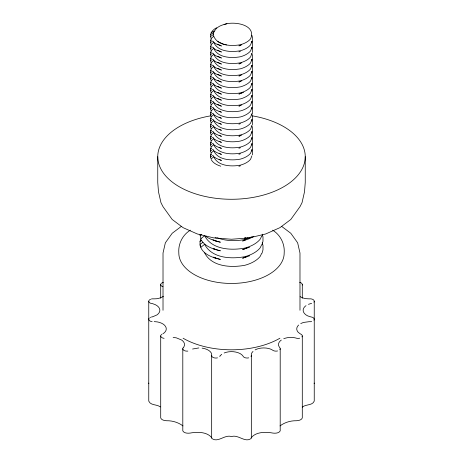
<?xml version="1.0" encoding="UTF-8"?>
<svg xmlns="http://www.w3.org/2000/svg" width="463" height="463" viewBox="0 0 463 463"><rect width="100%" height="100%" fill="white"/><g stroke="black" fill="none" stroke-linecap="round" stroke-linejoin="round"><path stroke-width="0.69" d="M148.756 301.251L148.756 401.097C150.527 405.617 156.951 404.199 160.308 406.896M160.707 335.953L160.707 417.956C161.535 420.155 164.469 420.56 166.535 420.74C172.358 420.595 178.336 422.389 182.983 425.914M160.707 298.253L160.707 284.589M182.798 348.708L182.798 430.897C184.083 433.246 187.59 433.403 189.998 433.096C197.076 431.776 207.146 431.632 211.857 437.871M211.666 355.613L211.666 438.282C217.76 443.375 224.648 434.184 231.5 436.58C238.329 434.172 245.263 443.369 251.334 438.282L251.334 355.613M280.202 348.708L280.202 430.897C278.917 433.246 275.41 433.403 273.002 433.096C265.924 431.776 255.854 431.632 251.143 437.871M302.293 335.953L302.293 417.956C301.465 420.155 298.531 420.56 296.465 420.74C290.642 420.595 284.664 422.389 280.017 425.914M302.293 298.253L302.293 284.589M314.244 301.251L314.244 401.097C312.427 405.767 305.603 404.095 302.339 407.145M244.956 237.554L244.858 239.469C235.696 241.333 225.903 241.142 217.106 237.768M213.258 34.603L213.507 32.775L215.584 29.4A17.559 10.14 0 0 1 224.08 24.493C233.485 20.893 256.826 24.435 250.599 38.823A21.072 12.165 0 0 1 240.407 44.708C231.101 46.503 215.978 45.744 213.258 34.603L210.509 36.583L211.145 38.504L213.57 36.455M314.163 383.578L314.244 383.057M251.866 41.433L250.599 44.847A21.072 12.165 0 0 1 240.407 50.727C231.182 52.481 216.736 51.815 213.362 41.242M251.866 47.452L250.599 50.866A21.072 12.165 0 0 1 240.407 56.752C231.182 58.5 216.736 57.834 213.362 47.267M251.866 53.477L250.599 56.891A21.072 12.165 0 0 1 240.407 62.771C231.182 64.525 216.736 63.853 213.362 53.286M251.866 59.495L250.599 62.91A21.072 12.165 0 0 1 240.407 68.796C231.182 70.544 216.736 69.878 213.362 59.31M251.866 65.514L250.599 68.929A21.072 12.165 0 0 1 240.407 74.815C231.182 76.563 216.736 75.897 213.362 65.329M251.866 71.539L250.599 74.954A21.072 12.165 0 0 1 240.407 80.84C231.182 82.588 216.736 81.922 213.362 71.348M251.866 77.558L250.599 80.973A21.072 12.165 0 0 1 240.407 86.859C231.182 88.607 216.736 87.941 213.362 77.373M251.866 83.583L250.599 86.998A21.072 12.165 0 0 1 240.407 92.884C231.182 94.631 216.736 93.966 213.362 83.392M251.866 89.602L250.599 93.017A21.072 12.165 0 0 1 240.407 98.903C231.182 100.65 216.736 99.985 213.362 89.417M251.866 95.627L250.599 99.041A21.072 12.165 0 0 1 240.407 104.922C231.182 106.675 216.736 106.01 213.362 95.436M251.866 101.646L250.599 105.06A21.072 12.165 0 0 1 240.407 110.946C231.182 112.694 216.736 112.029 213.362 101.461M251.866 107.671L250.599 111.085A21.072 12.165 0 0 1 240.407 116.965C231.182 118.719 216.736 118.053 213.362 107.48M251.866 113.69L250.599 117.104A21.072 12.165 0 0 1 240.407 122.99C231.182 124.738 216.736 124.072 213.362 113.504M251.866 119.714L250.599 123.129A21.072 12.165 0 0 1 240.407 129.009C231.182 130.763 216.736 130.091 213.362 119.523M251.866 125.733L250.599 129.148A21.072 12.165 0 0 1 240.407 135.034C231.182 136.782 216.736 136.116 213.362 125.548M251.866 131.758L250.599 135.167A21.072 12.165 0 0 1 240.407 141.053C231.182 142.801 216.736 142.135 213.362 131.567M251.866 137.777L250.599 141.192A21.072 12.165 0 0 1 240.407 147.078C231.182 148.826 216.736 148.16 213.362 137.586M251.866 143.796L250.599 147.211A21.072 12.165 0 0 1 240.407 153.097C231.182 154.845 216.736 154.179 213.362 143.611M251.866 149.821L250.599 153.236A21.072 12.165 0 0 1 240.407 159.122C231.182 160.869 216.736 160.204 213.362 149.63M251.866 155.84L250.599 159.255A21.072 12.165 0 0 1 240.407 165.141C231.182 166.888 216.736 166.223 213.362 155.655M245.297 237.432L244.858 239.469L252.04 236.715M251.855 42.683L252.491 40.431L252.491 37.474L251.855 35.217M251.855 48.708L252.491 46.45L252.491 43.493L251.855 41.236M251.855 60.751L252.491 58.494L252.491 55.537L251.855 53.28M251.855 66.77L252.491 64.513L252.491 61.562L251.855 59.305M251.855 72.795L252.491 70.538L252.491 67.581L251.855 65.324M251.855 78.814L252.491 76.557L252.491 73.6L251.855 71.348M251.855 84.839L252.491 82.582L252.491 79.624L251.855 77.367M251.855 90.858L252.491 88.601L252.491 85.643L251.855 83.392M251.855 96.877L252.491 94.626L252.491 91.668L251.855 89.411M251.855 102.902L252.491 100.645L252.491 97.687L251.855 95.436M251.855 108.921L252.491 106.669L252.491 103.712L251.855 101.455M251.855 114.946L252.491 112.688L252.491 109.731L251.855 107.474M251.855 120.965L252.491 118.713L252.491 115.756M251.855 133.008L252.491 130.751L252.491 127.8L251.855 125.542M251.855 139.033L252.491 136.776L252.491 133.819L251.855 131.561M251.855 145.052L252.491 142.795L252.491 139.838L251.855 137.586M251.855 151.077L252.491 148.82L252.491 145.862L251.855 143.605M262.029 236.02L262.411 234.672M262.029 244.62L262.984 241.252L262.984 236.877L262.22 234.18M262.029 253.226L262.984 249.852L262.984 245.477L262.22 242.78M261.664 244.805L260.148 247.85A31.606 18.248 0 0 1 244.858 256.676C231.112 259.239 211.84 258.313 204.605 244.296L200.971 247.254L200.016 244.36L200.016 241.414L200.971 238.52M210.509 36.583C209.965 32.56 213.321 29.429 216.603 27.757M213.57 42.48L211.145 44.523L210.509 42.602L210.509 40.651L211.145 38.73M213.57 48.499L211.145 50.548L210.509 48.627L210.509 46.67L211.145 44.749M213.57 54.518L211.145 56.567L210.509 54.646L210.509 52.695L211.145 50.774M213.57 60.543L211.145 62.592L210.509 60.67L210.509 58.714L211.145 56.793M213.57 66.562L211.145 68.611L210.509 66.689L210.509 64.739L211.145 62.818M213.57 72.587L211.145 74.636L210.509 72.714L210.509 70.758L211.145 68.837M213.57 78.606L211.145 80.655L210.509 78.733L210.509 76.783L211.145 74.861M213.57 84.631L211.145 86.674L210.509 84.758L210.509 82.802L211.145 80.88M213.57 90.65L211.145 92.698L210.509 90.777L210.509 88.827L211.145 86.905M213.57 96.674L211.145 98.717L210.509 96.796L210.509 94.846L211.145 92.924M213.57 102.693L211.145 104.742L210.509 102.821L210.509 100.865L211.145 98.943M213.57 108.718L211.145 110.761L210.509 108.84L210.509 106.889L211.145 104.968M213.57 114.737L211.145 116.786L210.509 114.865L210.509 112.908L211.145 110.987M213.57 120.756L211.145 122.805L210.509 120.884L210.509 118.933L211.145 117.012M213.57 126.781L211.145 128.83L210.509 126.908L210.509 124.952L211.145 123.031M213.57 132.8L211.145 134.849L210.509 132.927L210.509 130.977L211.145 129.055M213.57 138.825L211.145 140.874L210.509 138.952L210.509 136.996L211.145 135.074M213.57 144.844L211.145 146.893L210.509 144.971L210.509 143.021L211.145 141.099M213.57 150.869L211.145 152.917L210.509 150.996L210.509 149.04L211.145 147.118M213.57 156.888L211.145 158.936L210.509 157.015L210.509 155.064L211.145 153.143M183.765 347.169L184.482 345.398A12.64 7.298 0 0 0 181.675 340.05L176.357 337.851L173.139 337.417M261.664 236.205L260.148 239.249A31.606 18.248 0 0 1 244.858 248.075C231.112 250.639 211.84 249.707 204.605 235.696L200.971 238.648L200.016 234.579M261.664 253.406L260.148 256.45A31.606 18.248 0 0 1 244.858 265.282C231.112 267.84 211.84 266.914 204.605 252.902M219.775 356.545L220.012 356.088M253.018 351.376L251.658 353.107L251.253 355.138A4.213 2.431 0 0 1 251.015 356.545M220.058 355.85L221.725 354.305M181.357 226.378L172.195 233.271L165.355 242.809L163.017 253.041L163.017 310.274M190.345 230.175C182.549 234.909 178.064 243.978 178.822 253.041A52.678 30.413 0 0 0 231.5 283.454A52.678 30.413 0 0 0 284.178 253.041C284.936 243.978 280.451 234.909 272.655 230.175M210.509 42.602L212.708 41.022M210.509 48.627L212.708 47.041M210.509 54.646L212.708 53.066M210.509 60.67L212.708 59.085M210.509 66.689L212.708 65.109M210.509 72.714L212.708 71.128M210.509 78.733L212.708 77.153M210.509 84.758L212.708 83.172M210.509 90.777L212.708 89.191M210.509 96.796L212.708 95.216M210.509 102.821L212.708 101.235M210.509 108.84L212.708 107.26M210.509 114.865L212.708 113.279M210.509 120.884L212.708 119.304M210.509 126.908L212.708 125.323M210.509 132.927L212.708 131.347M210.509 138.952L212.708 137.366M210.509 144.971L212.708 143.391M210.509 150.996L212.708 149.41M210.509 157.015L212.708 155.435M161.419 283.234L163.312 282.337M149.462 299.902L150.625 299.231M161.419 334.604L161.946 334.234M162.907 333.777L164.365 332.747A12.64 7.298 0 0 0 157.298 321.907L154.185 321.611M200.016 235.754L201.781 234.538M200.016 244.36L202.956 242.328M210.509 34.627L213.507 32.775M210.509 40.651L211.707 39.911M210.509 46.67L211.707 45.93M210.509 52.695L211.707 51.954M210.509 58.714L211.707 57.973M210.509 64.739L211.707 63.992M210.509 70.758L211.707 70.017M210.509 76.783L211.707 76.036M210.509 82.802L211.707 82.061M210.509 88.827L211.707 88.08M210.509 94.846L211.707 94.105M210.509 100.865L211.707 100.124M210.509 106.889L211.707 106.149M210.509 112.908L211.707 112.168M210.509 118.933L211.707 118.192M210.509 124.952L211.707 124.211M210.509 130.977L211.707 130.23M210.509 136.996L211.707 136.255M210.509 143.021L211.707 142.274M210.509 149.04L211.707 148.299M210.509 155.064L211.707 154.318M200.016 241.414L201.7 240.424M253.851 236.315L249.626 238.601L242.629 241.015L245.28 239.973M211.145 32.705L214.294 31.021M149.989 317.572L150.625 317.265M300.724 323.568L303.41 322.456L309.209 321.675A4.213 2.431 0 0 0 311.645 321.536M241.57 44.83L238.92 45.883L240.407 45.374M241.57 62.893L238.92 63.946L240.407 63.443M241.57 74.937L238.92 75.99L240.407 75.486M241.57 80.961L238.92 82.009L240.407 81.505M241.57 93.005L238.92 94.053L243.584 92.322M241.57 105.049L238.92 106.096L240.407 105.593M241.57 135.155L238.92 136.203L240.407 135.7M246.605 248.052L242.629 249.621L249.626 247.201M246.605 256.658L242.629 258.221L249.626 255.802M238.92 51.902L240.407 51.399M238.92 124.165L240.407 123.656M238.92 148.247L240.407 147.743M238.92 154.272L240.407 153.768M238.92 166.315L240.407 165.812M152.547 316.831L156.986 314.904A12.64 7.298 0 0 0 155.238 304.631L152.559 303.664M308.422 304.336L310.453 303.711M224.08 24.493L226.893 23.752M192.567 349.033L198.83 347.933M246.495 238.046L247.896 237.71M151.355 317.039L152.148 316.906M310.852 303.641L311.645 303.502M215.104 237.71L216.505 238.046M226.505 44.905L223.125 44.049L217.841 41.566M213.374 240.274L220.371 242.213C215.202 240.934 209.971 239.458 205.607 236.269M213.374 248.874L220.371 250.813C213.078 249.071 204.924 246.536 200.971 239.602M213.374 257.474L220.371 259.419C212.349 257.526 202.279 254.303 200.016 245.315M162.941 286.73L162.582 286.609A4.213 2.431 0 0 1 161.031 283.657M220.758 166.205C217.025 165.002 213.142 163.161 211.145 159.608M219.086 111.27L221.43 112.237L216.603 110.362L214.242 108.903M219.086 117.289L221.43 118.262L216.603 116.387L214.242 114.928M219.086 123.314L221.43 124.281L216.603 122.406L214.242 120.947M219.086 129.333L221.43 130.306L216.603 128.425L214.242 126.972M219.086 135.358L221.43 136.325L216.603 134.449L214.242 132.991M219.086 141.377L221.43 142.349L216.603 140.468L214.242 139.016M219.086 147.402L221.43 148.368L216.603 146.493L214.242 145.035M219.086 153.421L221.43 154.393L216.603 152.512L214.242 151.054M219.086 159.446L221.43 160.412L216.603 158.537L214.242 157.079M212.876 239.66L216.395 241.125M214.051 248.753L216.395 249.725M213.46 257.11L216.395 258.331M217.61 44.141L221.43 45.999L216.603 44.124L214.242 42.665M217.61 50.166L221.43 52.024L216.603 50.149L214.242 48.69M217.61 56.185L221.43 58.043L216.603 56.168L214.242 54.709M217.61 62.21L221.43 64.068L216.603 62.187L214.242 60.734M217.61 68.229L221.43 70.087L216.603 68.211L214.242 66.753M217.61 74.248L221.43 76.111L216.603 74.23L214.242 72.778M217.61 80.273L221.43 82.13L216.603 80.255L214.242 78.797M217.61 86.292L221.43 88.155L216.603 86.274L214.242 84.816M217.61 92.316L221.43 94.174L216.603 92.299L214.242 90.841M217.61 98.335L221.43 100.193L216.603 98.318L214.242 96.86M217.61 104.36L221.43 106.218L216.603 104.343L214.242 102.884M281.643 226.378L290.805 233.271L297.645 242.809L299.983 253.041L299.983 310.274M251.855 47.261L252.491 49.518L252.491 52.475M251.855 119.518L252.491 121.775L252.491 124.732M251.855 149.63L252.491 151.881L252.491 154.839M148.756 383.057L148.837 383.578M305.25 156.697L305.25 182.503L304.521 191.769L302.032 202.678L299.995 206.666L290.805 219.474L279.924 227.663L265.739 233.948L249.227 237.895L231.5 239.244L213.773 237.895L197.261 233.948L183.076 227.663L172.195 219.474L163.005 206.666L160.968 202.678L158.479 191.769L157.75 182.503L157.75 156.697M279.924 338.227A68.483 39.54 0 0 1 183.076 338.227M187.839 351.093A4.213 2.431 0 0 1 183.51 350.063A4.213 2.431 0 0 1 183.51 347.354M164.099 338.343A4.213 2.431 0 0 1 161.031 335.021M152.148 321.675A4.213 2.431 0 0 1 149.074 318.359M152.148 303.641A4.213 2.431 0 0 1 149.074 300.319M151.355 299.005A4.213 2.431 0 0 1 153.791 298.866L156.5 298.757A12.64 7.298 0 0 0 163.404 296.279M299.688 282.337A4.213 2.431 0 0 1 302.212 285.063M300.14 296.638A12.64 7.298 0 0 0 305.702 298.635L309.209 298.866A4.213 2.431 0 0 1 313.289 299.711A4.213 2.431 0 0 1 313.926 302.183M306.014 305.638A12.64 7.298 0 0 0 307.762 315.916L310.852 316.906A4.213 2.431 0 0 1 313.926 320.222M298.635 325.038A12.64 7.298 0 0 0 298.218 332.336L300.418 333.933A4.213 2.431 0 0 1 301.969 336.885M299.688 338.204A4.213 2.431 0 0 1 295.735 337.978L293.16 337.481A12.64 7.298 0 0 0 283.732 338.748M281.325 340.05A12.64 7.298 0 0 0 278.518 345.398L279.49 347.354A4.213 2.431 0 0 1 279.878 349.64M277.597 350.954A4.213 2.431 0 0 1 272.481 350.063L270.433 349.033A12.64 7.298 0 0 0 255.113 349.901M248.735 357.858A4.213 2.431 0 0 1 242.988 356.088L241.779 354.681A12.64 7.298 0 0 0 224.138 352.997M217.494 357.858A4.213 2.431 0 0 1 213.206 357.494A4.213 2.431 0 0 1 211.747 355.138L211.342 353.107A12.64 7.298 0 0 0 202.117 348.118M252.005 115.796A73.75 42.579 0 0 1 291.626 181.351A73.75 42.579 0 0 1 171.374 181.351A73.75 42.579 0 0 1 210.995 115.796"/></g></svg>
